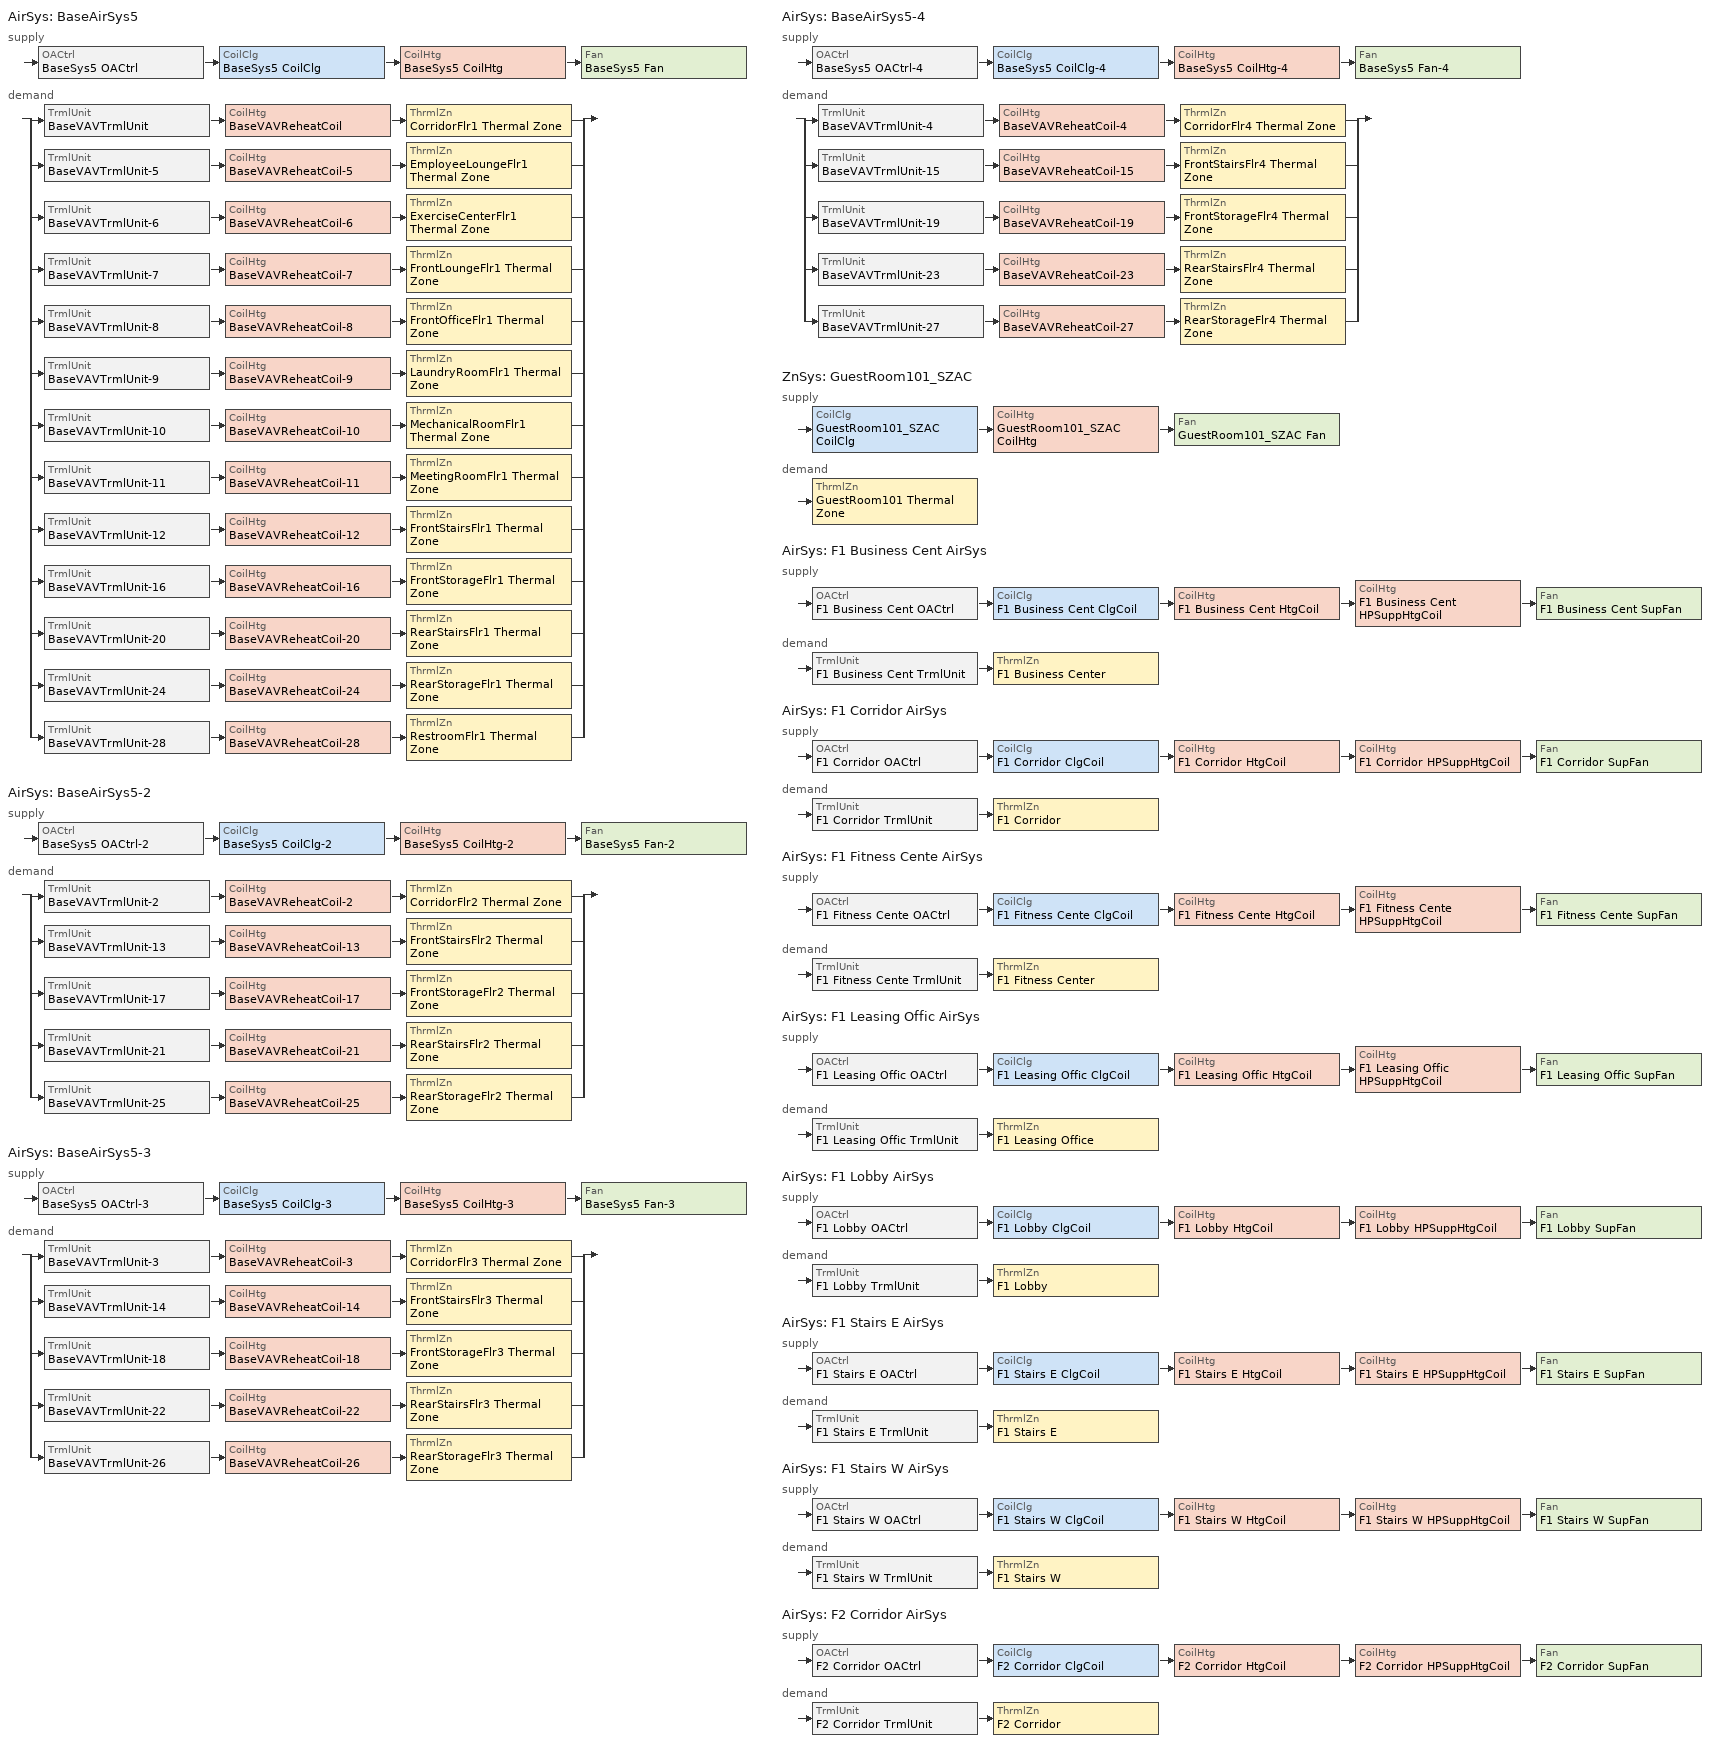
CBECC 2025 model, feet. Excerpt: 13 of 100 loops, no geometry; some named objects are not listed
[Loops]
AirSys 'BaseAirSys5'
 supply: OACtrl 'BaseSys5 OACtrl' > CoilClg 'BaseSys5 CoilClg' > CoilHtg 'BaseSys5 CoilHtg' > Fan 'BaseSys5 Fan'
 demand: split
  | TrmlUnit 'BaseVAVTrmlUnit' > CoilHtg 'BaseVAVReheatCoil' > ThrmlZn 'CorridorFlr1 Thermal Zone'
  | TrmlUnit 'BaseVAVTrmlUnit-5' > CoilHtg 'BaseVAVReheatCoil-5' > ThrmlZn 'EmployeeLoungeFlr1 Thermal Zone'
  | TrmlUnit 'BaseVAVTrmlUnit-6' > CoilHtg 'BaseVAVReheatCoil-6' > ThrmlZn 'ExerciseCenterFlr1 Thermal Zone'
  | TrmlUnit 'BaseVAVTrmlUnit-7' > CoilHtg 'BaseVAVReheatCoil-7' > ThrmlZn 'FrontLoungeFlr1 Thermal Zone'
  | TrmlUnit 'BaseVAVTrmlUnit-8' > CoilHtg 'BaseVAVReheatCoil-8' > ThrmlZn 'FrontOfficeFlr1 Thermal Zone'
  | TrmlUnit 'BaseVAVTrmlUnit-9' > CoilHtg 'BaseVAVReheatCoil-9' > ThrmlZn 'LaundryRoomFlr1 Thermal Zone'
  | TrmlUnit 'BaseVAVTrmlUnit-10' > CoilHtg 'BaseVAVReheatCoil-10' > ThrmlZn 'MechanicalRoomFlr1 Thermal Zone'
  | TrmlUnit 'BaseVAVTrmlUnit-11' > CoilHtg 'BaseVAVReheatCoil-11' > ThrmlZn 'MeetingRoomFlr1 Thermal Zone'
  | TrmlUnit 'BaseVAVTrmlUnit-12' > CoilHtg 'BaseVAVReheatCoil-12' > ThrmlZn 'FrontStairsFlr1 Thermal Zone'
  | TrmlUnit 'BaseVAVTrmlUnit-16' > CoilHtg 'BaseVAVReheatCoil-16' > ThrmlZn 'FrontStorageFlr1 Thermal Zone'
  | TrmlUnit 'BaseVAVTrmlUnit-20' > CoilHtg 'BaseVAVReheatCoil-20' > ThrmlZn 'RearStairsFlr1 Thermal Zone'
  | TrmlUnit 'BaseVAVTrmlUnit-24' > CoilHtg 'BaseVAVReheatCoil-24' > ThrmlZn 'RearStorageFlr1 Thermal Zone'
  | TrmlUnit 'BaseVAVTrmlUnit-28' > CoilHtg 'BaseVAVReheatCoil-28' > ThrmlZn 'RestroomFlr1 Thermal Zone'
AirSys 'BaseAirSys5-2'
 supply: OACtrl 'BaseSys5 OACtrl-2' > CoilClg 'BaseSys5 CoilClg-2' > CoilHtg 'BaseSys5 CoilHtg-2' > Fan 'BaseSys5 Fan-2'
 demand: split
  | TrmlUnit 'BaseVAVTrmlUnit-2' > CoilHtg 'BaseVAVReheatCoil-2' > ThrmlZn 'CorridorFlr2 Thermal Zone'
  | TrmlUnit 'BaseVAVTrmlUnit-13' > CoilHtg 'BaseVAVReheatCoil-13' > ThrmlZn 'FrontStairsFlr2 Thermal Zone'
  | TrmlUnit 'BaseVAVTrmlUnit-17' > CoilHtg 'BaseVAVReheatCoil-17' > ThrmlZn 'FrontStorageFlr2 Thermal Zone'
  | TrmlUnit 'BaseVAVTrmlUnit-21' > CoilHtg 'BaseVAVReheatCoil-21' > ThrmlZn 'RearStairsFlr2 Thermal Zone'
  | TrmlUnit 'BaseVAVTrmlUnit-25' > CoilHtg 'BaseVAVReheatCoil-25' > ThrmlZn 'RearStorageFlr2 Thermal Zone'
AirSys 'BaseAirSys5-3'
 supply: OACtrl 'BaseSys5 OACtrl-3' > CoilClg 'BaseSys5 CoilClg-3' > CoilHtg 'BaseSys5 CoilHtg-3' > Fan 'BaseSys5 Fan-3'
 demand: split
  | TrmlUnit 'BaseVAVTrmlUnit-3' > CoilHtg 'BaseVAVReheatCoil-3' > ThrmlZn 'CorridorFlr3 Thermal Zone'
  | TrmlUnit 'BaseVAVTrmlUnit-14' > CoilHtg 'BaseVAVReheatCoil-14' > ThrmlZn 'FrontStairsFlr3 Thermal Zone'
  | TrmlUnit 'BaseVAVTrmlUnit-18' > CoilHtg 'BaseVAVReheatCoil-18' > ThrmlZn 'FrontStorageFlr3 Thermal Zone'
  | TrmlUnit 'BaseVAVTrmlUnit-22' > CoilHtg 'BaseVAVReheatCoil-22' > ThrmlZn 'RearStairsFlr3 Thermal Zone'
  | TrmlUnit 'BaseVAVTrmlUnit-26' > CoilHtg 'BaseVAVReheatCoil-26' > ThrmlZn 'RearStorageFlr3 Thermal Zone'
AirSys 'BaseAirSys5-4'
 supply: OACtrl 'BaseSys5 OACtrl-4' > CoilClg 'BaseSys5 CoilClg-4' > CoilHtg 'BaseSys5 CoilHtg-4' > Fan 'BaseSys5 Fan-4'
 demand: split
  | TrmlUnit 'BaseVAVTrmlUnit-4' > CoilHtg 'BaseVAVReheatCoil-4' > ThrmlZn 'CorridorFlr4 Thermal Zone'
  | TrmlUnit 'BaseVAVTrmlUnit-15' > CoilHtg 'BaseVAVReheatCoil-15' > ThrmlZn 'FrontStairsFlr4 Thermal Zone'
  | TrmlUnit 'BaseVAVTrmlUnit-19' > CoilHtg 'BaseVAVReheatCoil-19' > ThrmlZn 'FrontStorageFlr4 Thermal Zone'
  | TrmlUnit 'BaseVAVTrmlUnit-23' > CoilHtg 'BaseVAVReheatCoil-23' > ThrmlZn 'RearStairsFlr4 Thermal Zone'
  | TrmlUnit 'BaseVAVTrmlUnit-27' > CoilHtg 'BaseVAVReheatCoil-27' > ThrmlZn 'RearStorageFlr4 Thermal Zone'
ZnSys 'GuestRoom101_SZAC'
 supply: CoilClg 'GuestRoom101_SZAC CoilClg' > CoilHtg 'GuestRoom101_SZAC CoilHtg' > Fan 'GuestRoom101_SZAC Fan'
 demand: ThrmlZn 'GuestRoom101 Thermal Zone'
AirSys 'F1 Business Cent AirSys'
 supply: OACtrl 'F1 Business Cent OACtrl' > CoilClg 'F1 Business Cent ClgCoil' > CoilHtg 'F1 Business Cent HtgCoil' > CoilHtg 'F1 Business Cent HPSuppHtgCoil' > Fan 'F1 Business Cent SupFan'
 demand: TrmlUnit 'F1 Business Cent TrmlUnit' > ThrmlZn 'F1 Business Center'
AirSys 'F1 Corridor AirSys'
 supply: OACtrl 'F1 Corridor OACtrl' > CoilClg 'F1 Corridor ClgCoil' > CoilHtg 'F1 Corridor HtgCoil' > CoilHtg 'F1 Corridor HPSuppHtgCoil' > Fan 'F1 Corridor SupFan'
 demand: TrmlUnit 'F1 Corridor TrmlUnit' > ThrmlZn 'F1 Corridor'
AirSys 'F1 Fitness Cente AirSys'
 supply: OACtrl 'F1 Fitness Cente OACtrl' > CoilClg 'F1 Fitness Cente ClgCoil' > CoilHtg 'F1 Fitness Cente HtgCoil' > CoilHtg 'F1 Fitness Cente HPSuppHtgCoil' > Fan 'F1 Fitness Cente SupFan'
 demand: TrmlUnit 'F1 Fitness Cente TrmlUnit' > ThrmlZn 'F1 Fitness Center'
AirSys 'F1 Leasing Offic AirSys'
 supply: OACtrl 'F1 Leasing Offic OACtrl' > CoilClg 'F1 Leasing Offic ClgCoil' > CoilHtg 'F1 Leasing Offic HtgCoil' > CoilHtg 'F1 Leasing Offic HPSuppHtgCoil' > Fan 'F1 Leasing Offic SupFan'
 demand: TrmlUnit 'F1 Leasing Offic TrmlUnit' > ThrmlZn 'F1 Leasing Office'
AirSys 'F1 Lobby AirSys'
 supply: OACtrl 'F1 Lobby OACtrl' > CoilClg 'F1 Lobby ClgCoil' > CoilHtg 'F1 Lobby HtgCoil' > CoilHtg 'F1 Lobby HPSuppHtgCoil' > Fan 'F1 Lobby SupFan'
 demand: TrmlUnit 'F1 Lobby TrmlUnit' > ThrmlZn 'F1 Lobby'
AirSys 'F1 Stairs E AirSys'
 supply: OACtrl 'F1 Stairs E OACtrl' > CoilClg 'F1 Stairs E ClgCoil' > CoilHtg 'F1 Stairs E HtgCoil' > CoilHtg 'F1 Stairs E HPSuppHtgCoil' > Fan 'F1 Stairs E SupFan'
 demand: TrmlUnit 'F1 Stairs E TrmlUnit' > ThrmlZn 'F1 Stairs E'
AirSys 'F1 Stairs W AirSys'
 supply: OACtrl 'F1 Stairs W OACtrl' > CoilClg 'F1 Stairs W ClgCoil' > CoilHtg 'F1 Stairs W HtgCoil' > CoilHtg 'F1 Stairs W HPSuppHtgCoil' > Fan 'F1 Stairs W SupFan'
 demand: TrmlUnit 'F1 Stairs W TrmlUnit' > ThrmlZn 'F1 Stairs W'
AirSys 'F2 Corridor AirSys'
 supply: OACtrl 'F2 Corridor OACtrl' > CoilClg 'F2 Corridor ClgCoil' > CoilHtg 'F2 Corridor HtgCoil' > CoilHtg 'F2 Corridor HPSuppHtgCoil' > Fan 'F2 Corridor SupFan'
 demand: TrmlUnit 'F2 Corridor TrmlUnit' > ThrmlZn 'F2 Corridor'
[ResIntWall] Status=New; Construction=Int Wall Cons; IsPartySurface=1; OtherSideModeled=1
Name | Area | Outside
F4 Stairs E To F4 Res Zn S Court 2-Bed Int Wall Back; F4 Stairs W To F4 Res Zn S Court 2-Bed Int Wall Back | 180 | F4 Res Zn S Court 2-Bed
F4 Stairs E To F4 Corridor Int Wall Right; F4 Stairs W To F4 Corridor Int Wall Left | 100 | F4 Corridor
F4 Stairs W To F4 Res Zn E Court Int Wall Front | 180 | F4 Res Zn E Court
F5 Res Zn E Court to F5 Res Zn SE Court Int Wall Front | 240 | F5 Res Zn SE Court
F5 Res Zn E Court to F5 Corridor Int Wall Left; F5 Res Zn W Court to F5 Corridor Int Wall Right | 600 | F5 Corridor
F5 Res Zn E Court to F5 Corridor Int Wall Back; F5 Res Zn SE Court to F5 Corridor Int Wall Back; F5 Res Zn SW Court to F5 Corridor Int Wall Back; F5 Res Zn W Court to F5 Corridor Int Wall Back | 60 | F5 Corridor
F5 Res Zn E Perim to F5 Res Zn SE Perim Int Wall Front | 300 | F5 Res Zn SE Perim
F5 Res Zn E Perim to F5 Corridor Int Wall Left; F5 Res Zn S Court 2-Bed to F5 Corridor Int Wall Back | 720 | F5 Corridor
F5 Res Zn E Perim to F5 Res Zn NE Perim Int Wall Back; F5 Res Zn N Perim to F5 Res Zn NE Perim Int Wall Right | 300 | F5 Res Zn NE Perim
F5 Res Zn N Perim to F5 Corridor Int Wall Front | 1200 | F5 Corridor
F5 Res Zn N Perim to F5 Res Zn NW Perim Int Wall Left | 300 | F5 Res Zn NW Perim
F5 Res Zn NE Perim to F5 Corridor Int Wall Left; F5 Res Zn NW Perim to F5 Corridor Int Wall Right | 170 | F5 Corridor
F5 Res Zn S Court 1-Bed to F5 Res Zn S Court 2-Bed Int Wall Left | 300 | F5 Res Zn S Court 2-Bed
F5 Res Zn S Court 1-Bed to F5 Corridor Int Wall Back | 240 | F5 Corridor
F5 Res Zn S Court 1-Bed to F5 Corridor Int Wall Right | 150 | F5 Corridor
F5 Res Zn S Court 2-Bed to F5 Corridor Int Wall Left | 450 | F5 Corridor
F5 Res Zn S Court 2-Bed to F5 Corridor Int Wall Right | 300 | F5 Corridor
F5 Res Zn SE Court to F5 Res Zn SW Perim Int Wall Left | 180 | F5 Res Zn SW Perim
F5 Res Zn SW Court to F5 Res Zn SE Perim Int Wall Right | 180 | F5 Res Zn SE Perim
F5 Res Zn SE Perim to F5 Corridor Int Wall Left; F5 Res Zn SW Perim to F5 Corridor Int Wall Right | 180 | F5 Corridor
F5 Res Zn W Court to F5 Res Zn SW Court Int Wall Front | 240 | F5 Res Zn SW Court
[ResIntFlr] Status=New; Construction=Interior Floor Cons; OtherSideModeled=1
Name | Area | FloorZ | IsPartySurface | Outside
F4 Stairs E To F3 Stairs E Int Floor | 180 | 30.7 | 0 | F3 Stairs E
F4 Stairs W To F3 Stairs W Int Floor | 180 | 30.7 | 0 | F3 Stairs W
F5 Res Zn E Court To F4 Res Zn E Court Int Floor | 1440 | 40.7 | 1 | F4 Res Zn E Court
F5 Res Zn E Perim To F4 Res Zn E Perim Int Floor | 2160 | 40.7 | 1 | F4 Res Zn E Perim
F5 Res Zn N Perim To F4 Res Zn N Perim Int Floor | 3600 | 40.7 | 1 | F4 Res Zn N Perim
F5 Res Zn NE Perim To F4 Res Zn NE Perim Int Floor | 1410 | 40.7 | 1 | F4 Res Zn NE Perim
F5 Res Zn NW Perim To F4 Res Zn NW Perim Int Floor | 1410 | 40.7 | 1 | F4 Res Zn NW Perim
F5 Res Zn S Court 1-Bed To F4 Res Zn S Court 1-Bed Int Floor | 720 | 40.7 | 1 | F4 Res Zn S Court 1-Bed
F5 Res Zn S Court 2-Bed To F4 Res Zn S Court 2-Bed Int Floor | 2160 | 40.7 | 1 | F4 Res Zn S Court 2-Bed
F5 Res Zn SE Court To F4 Res Zn SE Court Int Floor | 540 | 40.7 | 1 | F4 Res Zn SE Court
F5 Res Zn SW Court To F4 Res Zn SW Court Int Floor | 540 | 40.7 | 1 | F4 Res Zn SW Court
F5 Res Zn SE Perim To F4 Res Zn SE Perim Int Floor | 1080 | 40.7 | 1 | F4 Res Zn SE Perim
F5 Res Zn SW Perim To F4 Res Zn SW Perim Int Floor | 1080 | 40.7 | 1 | F4 Res Zn SW Perim
F5 Res Zn W Court To F4 Res Zn W Court Int Floor | 1440 | 40.7 | 1 | F4 Res Zn W Court
F5 Res Zn W Perim To F4 Res Zn W Perim Int Floor | 2160 | 40.7 | 1 | F4 Res Zn W Perim
[ResOtherZn]
F4 Stairs W: Type=Conditioned; SpcFunc=Stairwell; VentSpcFunc=Residential - Common corridors; ozHVACSystem=F4 Stairs W AirSys; Area=180; CeilingHeight=9; FloorHeight=10; WinHeadHeight=6.7; Bottom=30.7; NumStories=1; DryerFuel=Electricity; AirFlowMeter=Four
[ResExtWall] Status=New; Construction=Res Exterior Wall Cons; Tilt=90
Name | Orientation | OrientationValue | Area
F4 Stairs W Ext Wall Right | Right | 270 | 100
F5 Res Zn E Court Ext Wall Right | Right | 270 | 600
F5 Res Zn E Perim Ext Wall Right | Right | 270 | 720
F5 Res Zn N Perim Ext Wall Back | Back | 180 | 1200
F5 Res Zn NE Perim Ext Wall Back; F5 Res Zn NW Perim Ext Wall Back | Back | 180 | 300
F5 Res Zn NE Perim Ext Wall Right | Right | 270 | 470
F5 Res Zn NW Perim Ext Wall Left | Left | 90 | 470
F5 Res Zn S Court 1-Bed Ext Wall Front; F5 Res Zn S Court 2-Bed Ext Wall Front | Front | 0 | 240
F5 Res Zn SE Court Ext Wall Front; F5 Res Zn SW Court Ext Wall Front; F5 Res Zn SE Perim Ext Wall Front; F5 Res Zn SW Perim Ext Wall Front | Front | 0 | 300
F5 Res Zn SE Court Ext Wall Right | Right | 270 | 180
F5 Res Zn SW Court Ext Wall Left | Left | 90 | 180
F5 Res Zn SE Perim Ext Wall Right | Right | 270 | 360
F5 Res Zn SW Perim Ext Wall Left | Left | 90 | 360
F5 Res Zn W Court Ext Wall Left | Left | 90 | 600
F5 Res Zn W Perim Ext Wall Left | Left | 90 | 720
[ResZnGrp]
ResZn Group F5
[ResZn] Type=Conditioned; Status=New; HVACSysStatus=New; DHWSys1Status=New; DHWSys2Status=New; DHWSys2Verified=0; CeilingHeight=9; FloorHeight=10; WinHeadHeight=6.7; Bottom=40.7; NumStories=1; AirFlowMeter=Five
Name | FloorArea
F5 Res Zn E Court; F5 Res Zn W Court | 1440
F5 Res Zn E Perim; F5 Res Zn S Court 2-Bed; F5 Res Zn W Perim | 2160
F5 Res Zn N Perim | 3600
F5 Res Zn NE Perim; F5 Res Zn NW Perim | 1410
F5 Res Zn S Court 1-Bed | 720
F5 Res Zn SE Court; F5 Res Zn SW Court | 540
F5 Res Zn SE Perim; F5 Res Zn SW Perim | 1080
[ResWin] Status=New; WinType=Operable; SpecMethod=Window Dimensions (required for fins/overhangs); Height=5; Width=3; exHeight=5; exWidth=3; exNFRCUfactor=0.46; exNFRCSHGC=0.22; exUfactorSHGCSource=NFRC; exExteriorShade=Insect Screen (default); ModelFinsOverhang=0; OverhangDepth=0; OverhangDistUp=0; OverhangExL=0; OverhangExR=0; OverhangFlap=0; exOverhangDepth=0; exOverhangDistUp=0; exOverhangExL=0; exOverhangExR=0; exOverhangFlap=0; LeftFinBotUp=0; exLeftFinDepth=0; exLeftFinTopUp=0; exLeftFinDistL=0; exLeftFinBotUp=0; RightFinBotUp=0; exRightFinDepth=0; exRightFinTopUp=0; exRightFinDistR=0; exRightFinBotUp=0
Name | Multiplier | exMultiplier | LeftFinDepth | LeftFinTopUp | LeftFinDistL | RightFinDepth | RightFinTopUp | RightFinDistR
F5 Res Zn E Court Win Right Court | 13.725 | 9.63 | 120 | 3.3 | 19.412 | 0 | 0 | 0
F5 Res Zn E Perim Win Right Perim; F5 Res Zn W Perim Win Left Perim | 14.118 | 9.63 | 0 | 0 | 0 | 0 | 0 | 0
F5 Res Zn N Perim Win Back Perim | 23.529 | 27.34 | 0 | 0 | 0 | 0 | 0 | 0
F5 Res Zn NE Perim Win Back Perim; F5 Res Zn NW Perim Win Back Perim; F5 Res Zn SE Court Win Front Perim; F5 Res Zn SW Court Win Front Perim; F5 Res Zn SE Perim Win Front Perim; F5 Res Zn SW Perim Win Front Perim | 5.882 | 27.34 | 0 | 0 | 0 | 0 | 0 | 0
F5 Res Zn NE Perim Win Right Perim; F5 Res Zn NW Perim Win Left Perim | 9.216 | 9.63 | 0 | 0 | 0 | 0 | 0 | 0
F5 Res Zn S Court 1-Bed Win Front Court | 4.706 | 27.34 | 88 | 3.3 | 16.941 | 88 | 3.3 | 28.941
F5 Res Zn S Court 2-Bed Win Front Court E | 2.353 | 27.34 | 88 | 3.3 | 50.471 | 88 | 3.3 | 2.471
F5 Res Zn S Court 2-Bed Win Front Court W | 2.353 | 27.34 | 88 | 3.3 | 2.471 | 88 | 3.3 | 50.471
F5 Res Zn SE Court Win Right Court | 3.529 | 9.63 | 120 | 3.3 | 73.706 | 0 | 0 | 0
F5 Res Zn SW Court Win Left Court | 3.529 | 9.63 | 0 | 0 | 0 | 120 | 3.3 | 73.706
F5 Res Zn SE Perim Win Right Perim; F5 Res Zn SW Perim Win Left Perim | 7.059 | 9.63 | 0 | 0 | 0 | 0 | 0 | 0
F5 Res Zn W Court Win Left Court | 13.725 | 9.63 | 0 | 0 | 0 | 120 | 3.3 | 19.412
[DwellUnit]
Name | DwellUnitTypeRef | Count | CondFlrArea | WasherZoneRef | DryerZoneRef
F5 1-Bed E Court | 1-Bed Type | 2 | 720 | F5 Res Zn E Court | F5 Res Zn E Court
F5 2-Bed E Perim | 2-Bed Type | 2 | 1080 | F5 Res Zn E Perim | F5 Res Zn E Perim
F5 1-Bed N Perim | 1-Bed Type | 5 | 720 | F5 Res Zn N Perim | F5 Res Zn N Perim
F5 3-Bed NE Perim | 3-Bed Type | 1 | 1410 | F5 Res Zn NE Perim | F5 Res Zn NE Perim
F5 3-Bed NW Perim | 3-Bed Type | 1 | 1410 | F5 Res Zn NW Perim | F5 Res Zn NW Perim
F5 1-Bed S Court | 1-Bed Type | 1 | 720 | F5 Res Zn S Court 1-Bed | F5 Res Zn S Court 1-Bed
F5 2-Bed S Court | 2-Bed Type | 2 | 1080 | F5 Res Zn S Court 2-Bed | F5 Res Zn S Court 2-Bed
F5 Studio SE Court | Studio Type | 1 | 540 | F5 Res Zn SE Court | F5 Res Zn SE Court
F5 Studio SW Court | Studio Type | 1 | 540 | F5 Res Zn SW Court | F5 Res Zn SW Court
F5 2-Bed SE Perim | 2-Bed Type | 1 | 1080 | F5 Res Zn SE Perim | F5 Res Zn SE Perim
F5 2-Bed SW Perim | 2-Bed Type | 1 | 1080 | F5 Res Zn SW Perim | F5 Res Zn SW Perim
F5 1-Bed W Court | 1-Bed Type | 2 | 720 | F5 Res Zn W Court | F5 Res Zn W Court
F5 2-Bed W Perim | 2-Bed Type | 2 | 1080 | F5 Res Zn W Perim | F5 Res Zn W Perim
[ResCathedralCeiling] RoofRise=1; Orientation=Front; Construction=Cathedral Ceiling; RoofSolReflect=0.63; RoofEmiss=0.75
Name | Area
F5 Res Zn E Court Cathedral Ceiling; F5 Res Zn W Court Cathedral Ceiling | 1440
F5 Res Zn E Perim Cathedral Ceiling; F5 Res Zn S Court 2-Bed Cathedral Ceiling | 2160
F5 Res Zn N Perim Cathedral Ceiling | 3600
F5 Res Zn NE Perim Cathedral Ceiling; F5 Res Zn NW Perim Cathedral Ceiling | 1410
F5 Res Zn S Court 1-Bed Cathedral Ceiling | 720
F5 Res Zn SE Court Cathedral Ceiling; F5 Res Zn SW Court Cathedral Ceiling | 540
F5 Res Zn SE Perim Cathedral Ceiling; F5 Res Zn SW Perim Cathedral Ceiling | 1080
[AirSys]
Name | Type | CtrlSysType | ReheatCtrlMthd | OptStart | ClRstSupHi | SubType | EffMetric | ResHVACAutoSizing | CtrlZnRef
BaseAirSys5 | PVAV | DDCToZone | DualMaximum | 1 | 60
BaseAirSys5-2; BaseAirSys5-3; BaseAirSys5-4 | PVAV | DDCToZone | DualMaximum | 1
F1 Business Cent AirSys | SZHP |  |  | 0 |  | Split1Phase | SEER2/EER2/HSPF2 | 1 | F1 Business Center
F1 Corridor AirSys | SZHP |  |  | 0 |  | Split1Phase | SEER2/EER2/HSPF2 | 1 | F1 Corridor
F1 Fitness Cente AirSys | SZHP |  |  | 0 |  | Split1Phase | SEER2/EER2/HSPF2 | 1 | F1 Fitness Center
F1 Leasing Offic AirSys | SZHP |  |  | 0 |  | Split1Phase | SEER2/EER2/HSPF2 | 1 | F1 Leasing Office
F1 Lobby AirSys | SZHP |  |  | 0 |  | Split1Phase | SEER2/EER2/HSPF2 | 1 | F1 Lobby
F1 Stairs E AirSys | SZHP |  |  | 0 |  | Split1Phase | SEER2/EER2/HSPF2 | 1 | F1 Stairs E
F1 Stairs W AirSys | SZHP |  |  | 0 |  | Split1Phase | SEER2/EER2/HSPF2 | 1 | F1 Stairs W
F2 Corridor AirSys | SZHP |  |  | 0 |  | Split1Phase | SEER2/EER2/HSPF2 | 1 | F2 Corridor
[AirSeg]
Name | Sys | Type
BaseSys5 SupAirSeg | BaseAirSys5 | Supply
BaseSys5 RetAirSeg | BaseAirSys5
BaseSys5 SupAirSeg-2; BaseSys5 RetAirSeg-2 | BaseAirSys5-2
BaseSys5 SupAirSeg-3 | BaseAirSys5-3 | Supply
BaseSys5 RetAirSeg-3 | BaseAirSys5-3 | Return
BaseSys5 SupAirSeg-4 | BaseAirSys5-4 | Supply
BaseSys5 RetAirSeg-4 | BaseAirSys5-4 | Return
F1 Business Cent SupAirSeg | F1 Business Cent AirSys | Supply
F1 Business Cent RetAirSeg | F1 Business Cent AirSys | Return
F1 Corridor SupAirSeg | F1 Corridor AirSys | Supply
F1 Corridor RetAirSeg | F1 Corridor AirSys | Return
F1 Fitness Cente SupAirSeg | F1 Fitness Cente AirSys | Supply
F1 Fitness Cente RetAirSeg | F1 Fitness Cente AirSys | Return
F1 Leasing Offic SupAirSeg | F1 Leasing Offic AirSys | Supply
F1 Leasing Offic RetAirSeg | F1 Leasing Offic AirSys | Return
F1 Lobby SupAirSeg | F1 Lobby AirSys | Supply
F1 Lobby RetAirSeg | F1 Lobby AirSys | Return
F1 Stairs E SupAirSeg | F1 Stairs E AirSys | Supply
F1 Stairs E RetAirSeg | F1 Stairs E AirSys | Return
F1 Stairs W SupAirSeg | F1 Stairs W AirSys | Supply
F1 Stairs W RetAirSeg | F1 Stairs W AirSys | Return
F2 Corridor SupAirSeg | F2 Corridor AirSys | Supply
F2 Corridor RetAirSeg | F2 Corridor AirSys | Return
[CoilClg] Type=DirectExpansion
Name | Sys | FuelSrc | NumClgStages | DXSEER | CapTotNetRtd
BaseSys5 CoilClg | BaseAirSys5 | Electric | 2
BaseSys5 CoilClg-2 | BaseAirSys5-2 | Electric | 2
BaseSys5 CoilClg-3 | BaseAirSys5-3 | Electric | 2
BaseSys5 CoilClg-4 | BaseAirSys5-4 | Electric | 2
GuestRoom101_SZAC CoilClg | GuestRoom101_SZAC
F1 Business Cent ClgCoil | F1 Business Cent AirSys |  |  | 14
F1 Corridor ClgCoil | F1 Corridor AirSys |  |  | 14
F1 Fitness Cente ClgCoil | F1 Fitness Cente AirSys |  |  | 14
F1 Leasing Offic ClgCoil | F1 Leasing Offic AirSys |  |  | 14
F1 Lobby ClgCoil | F1 Lobby AirSys |  |  | 14
F1 Stairs E ClgCoil | F1 Stairs E AirSys |  |  | 14
F1 Stairs W ClgCoil | F1 Stairs W AirSys |  |  | 14
F2 Corridor ClgCoil | F2 Corridor AirSys |  |  | 14 | 36000
[CoilHtg]
Name | Sys | Type | FluidSegInRef | FluidSegOutRef | HtPumpHSPF | HtPumpSuppCoilHtgRef
BaseSys5 CoilHtg; BaseVAVReheatCoil; BaseVAVReheatCoil-5; BaseVAVReheatCoil-6; BaseVAVReheatCoil-7; BaseVAVReheatCoil-8; BaseVAVReheatCoil-9; BaseVAVReheatCoil-10; BaseVAVReheatCoil-11; BaseVAVReheatCoil-12; BaseVAVReheatCoil-16; BaseVAVReheatCoil-20; BaseVAVReheatCoil-24; BaseVAVReheatCoil-28 | BaseAirSys5 | HotWater | BaseHWPrimSupSeg | BaseHWPrimRetSeg
BaseSys5 CoilHtg-2; BaseVAVReheatCoil-2; BaseVAVReheatCoil-13; BaseVAVReheatCoil-17; BaseVAVReheatCoil-21; BaseVAVReheatCoil-25 | BaseAirSys5-2 | HotWater | BaseHWPrimSupSeg | BaseHWPrimRetSeg
BaseSys5 CoilHtg-3; BaseVAVReheatCoil-3; BaseVAVReheatCoil-14; BaseVAVReheatCoil-18; BaseVAVReheatCoil-22; BaseVAVReheatCoil-26 | BaseAirSys5-3 | HotWater | BaseHWPrimSupSeg | BaseHWPrimRetSeg
BaseSys5 CoilHtg-4; BaseVAVReheatCoil-4; BaseVAVReheatCoil-15; BaseVAVReheatCoil-19; BaseVAVReheatCoil-23; BaseVAVReheatCoil-27 | BaseAirSys5-4 | HotWater | BaseHWPrimSupSeg | BaseHWPrimRetSeg
GuestRoom101_SZAC CoilHtg | GuestRoom101_SZAC | Furnace
F1 Business Cent HtgCoil | F1 Business Cent AirSys | HeatPump |  |  | 8.2 | F1 Business Cent HPSuppHtgCoil
F1 Business Cent HPSuppHtgCoil | F1 Business Cent AirSys | Resistance
F1 Corridor HtgCoil | F1 Corridor AirSys | HeatPump |  |  | 8.2 | F1 Corridor HPSuppHtgCoil
F1 Corridor HPSuppHtgCoil | F1 Corridor AirSys | Resistance |  |  | 8.2
F1 Fitness Cente HtgCoil | F1 Fitness Cente AirSys | HeatPump |  |  | 8.2 | F1 Fitness Cente HPSuppHtgCoil
F1 Fitness Cente HPSuppHtgCoil | F1 Fitness Cente AirSys | Resistance |  |  | 8.2
F1 Leasing Offic HtgCoil | F1 Leasing Offic AirSys | HeatPump |  |  | 8.2 | F1 Leasing Offic HPSuppHtgCoil
F1 Leasing Offic HPSuppHtgCoil | F1 Leasing Offic AirSys | Resistance |  |  | 8.2
F1 Lobby HtgCoil | F1 Lobby AirSys | HeatPump |  |  | 8.2 | F1 Lobby HPSuppHtgCoil
F1 Lobby HPSuppHtgCoil | F1 Lobby AirSys | Resistance |  |  | 8.2
F1 Stairs E HtgCoil | F1 Stairs E AirSys | HeatPump |  |  | 8.2 | F1 Stairs E HPSuppHtgCoil
F1 Stairs E HPSuppHtgCoil | F1 Stairs E AirSys | Resistance |  |  | 8.2
F1 Stairs W HtgCoil | F1 Stairs W AirSys | HeatPump |  |  | 8.2 | F1 Stairs W HPSuppHtgCoil
F1 Stairs W HPSuppHtgCoil | F1 Stairs W AirSys | Resistance |  |  | 8.2
F2 Corridor HtgCoil | F2 Corridor AirSys | HeatPump |  |  | 8.2 | F2 Corridor HPSuppHtgCoil
F2 Corridor HPSuppHtgCoil | F2 Corridor AirSys | Resistance |  |  | 8.2
[Fan]
Name | Sys | CtrlMthd
BaseSys5 Fan | BaseAirSys5 | VariableSpeedDrive
BaseSys5 Fan-2 | BaseAirSys5-2 | VariableSpeedDrive
BaseSys5 Fan-3 | BaseAirSys5-3 | VariableSpeedDrive
BaseSys5 Fan-4 | BaseAirSys5-4 | VariableSpeedDrive
GuestRoom101_SZAC Fan | GuestRoom101_SZAC | ConstantVolume
F1 Business Cent SupFan | F1 Business Cent AirSys
F1 Corridor SupFan | F1 Corridor AirSys
F1 Fitness Cente SupFan | F1 Fitness Cente AirSys
F1 Leasing Offic SupFan | F1 Leasing Offic AirSys
F1 Lobby SupFan | F1 Lobby AirSys
F1 Stairs E SupFan | F1 Stairs E AirSys
F1 Stairs W SupFan | F1 Stairs W AirSys
F2 Corridor SupFan | F2 Corridor AirSys
[TrmlUnit]
Name | Sys | Type | ZnServedRef | PriAirSegRef
BaseVAVTrmlUnit | BaseAirSys5 | VAVReheatBox | CorridorFlr1 Thermal Zone | BaseSys5 SupAirSeg
BaseVAVTrmlUnit-5 | BaseAirSys5 | VAVReheatBox | EmployeeLoungeFlr1 Thermal Zone | BaseSys5 SupAirSeg
BaseVAVTrmlUnit-6 | BaseAirSys5 | VAVReheatBox | ExerciseCenterFlr1 Thermal Zone | BaseSys5 SupAirSeg
BaseVAVTrmlUnit-7 | BaseAirSys5 | VAVReheatBox | FrontLoungeFlr1 Thermal Zone | BaseSys5 SupAirSeg
BaseVAVTrmlUnit-8 | BaseAirSys5 | VAVReheatBox | FrontOfficeFlr1 Thermal Zone | BaseSys5 SupAirSeg
BaseVAVTrmlUnit-9 | BaseAirSys5 | VAVReheatBox | LaundryRoomFlr1 Thermal Zone | BaseSys5 SupAirSeg
BaseVAVTrmlUnit-10 | BaseAirSys5 | VAVReheatBox | MechanicalRoomFlr1 Thermal Zone | BaseSys5 SupAirSeg
BaseVAVTrmlUnit-11 | BaseAirSys5 | VAVReheatBox | MeetingRoomFlr1 Thermal Zone | BaseSys5 SupAirSeg
BaseVAVTrmlUnit-12 | BaseAirSys5 | VAVReheatBox | FrontStairsFlr1 Thermal Zone | BaseSys5 SupAirSeg
BaseVAVTrmlUnit-16 | BaseAirSys5 | VAVReheatBox | FrontStorageFlr1 Thermal Zone | BaseSys5 SupAirSeg
BaseVAVTrmlUnit-20 | BaseAirSys5 | VAVReheatBox | RearStairsFlr1 Thermal Zone | BaseSys5 SupAirSeg
BaseVAVTrmlUnit-24 | BaseAirSys5 | VAVReheatBox | RearStorageFlr1 Thermal Zone | BaseSys5 SupAirSeg
BaseVAVTrmlUnit-28 | BaseAirSys5 | VAVReheatBox | RestroomFlr1 Thermal Zone | BaseSys5 SupAirSeg
BaseVAVTrmlUnit-2 | BaseAirSys5-2 | VAVReheatBox | CorridorFlr2 Thermal Zone | BaseSys5 SupAirSeg-2
BaseVAVTrmlUnit-13 | BaseAirSys5-2 | VAVReheatBox | FrontStairsFlr2 Thermal Zone | BaseSys5 SupAirSeg-2
BaseVAVTrmlUnit-17 | BaseAirSys5-2 | VAVReheatBox | FrontStorageFlr2 Thermal Zone | BaseSys5 SupAirSeg-2
BaseVAVTrmlUnit-21 | BaseAirSys5-2 | VAVReheatBox | RearStairsFlr2 Thermal Zone | BaseSys5 SupAirSeg-2
BaseVAVTrmlUnit-25 | BaseAirSys5-2 | VAVReheatBox | RearStorageFlr2 Thermal Zone | BaseSys5 SupAirSeg-2
BaseVAVTrmlUnit-3 | BaseAirSys5-3 | VAVReheatBox | CorridorFlr3 Thermal Zone | BaseSys5 SupAirSeg-3
BaseVAVTrmlUnit-14 | BaseAirSys5-3 | VAVReheatBox | FrontStairsFlr3 Thermal Zone | BaseSys5 SupAirSeg-3
BaseVAVTrmlUnit-18 | BaseAirSys5-3 | VAVReheatBox | FrontStorageFlr3 Thermal Zone | BaseSys5 SupAirSeg-3
BaseVAVTrmlUnit-22 | BaseAirSys5-3 | VAVReheatBox | RearStairsFlr3 Thermal Zone | BaseSys5 SupAirSeg-3
BaseVAVTrmlUnit-26 | BaseAirSys5-3 | VAVReheatBox | RearStorageFlr3 Thermal Zone | BaseSys5 SupAirSeg-3
BaseVAVTrmlUnit-4 | BaseAirSys5-4 | VAVReheatBox | CorridorFlr4 Thermal Zone | BaseSys5 SupAirSeg-4
BaseVAVTrmlUnit-15 | BaseAirSys5-4 | VAVReheatBox | FrontStairsFlr4 Thermal Zone | BaseSys5 SupAirSeg-4
BaseVAVTrmlUnit-19 | BaseAirSys5-4 | VAVReheatBox | FrontStorageFlr4 Thermal Zone | BaseSys5 SupAirSeg-4
BaseVAVTrmlUnit-23 | BaseAirSys5-4 | VAVReheatBox | RearStairsFlr4 Thermal Zone | BaseSys5 SupAirSeg-4
BaseVAVTrmlUnit-27 | BaseAirSys5-4 | VAVReheatBox | RearStorageFlr4 Thermal Zone | BaseSys5 SupAirSeg-4
F1 Business Cent TrmlUnit | F1 Business Cent AirSys | Uncontrolled | F1 Business Center
F1 Corridor TrmlUnit | F1 Corridor AirSys | Uncontrolled | F1 Corridor
F1 Fitness Cente TrmlUnit | F1 Fitness Cente AirSys | Uncontrolled | F1 Fitness Center
F1 Leasing Offic TrmlUnit | F1 Leasing Offic AirSys | Uncontrolled | F1 Leasing Office
F1 Lobby TrmlUnit | F1 Lobby AirSys | Uncontrolled | F1 Lobby
F1 Stairs E TrmlUnit | F1 Stairs E AirSys | Uncontrolled | F1 Stairs E
F1 Stairs W TrmlUnit | F1 Stairs W AirSys | Uncontrolled | F1 Stairs W
F2 Corridor TrmlUnit | F2 Corridor AirSys | Uncontrolled | F2 Corridor
[OACtrl]
Name | Sys | EconoCtrlMthd | EconoIntegration | EconoHiTempLockout | AirSegSupRef | AirSegRetRef
BaseSys5 OACtrl | BaseAirSys5 | FixedDryBulb | Integrated | 75 | BaseSys5 SupAirSeg | BaseSys5 RetAirSeg
BaseSys5 OACtrl-2 | BaseAirSys5-2 |  |  |  | BaseSys5 SupAirSeg-2 | BaseSys5 RetAirSeg-2
BaseSys5 OACtrl-3 | BaseAirSys5-3 |  |  |  | BaseSys5 SupAirSeg-3 | BaseSys5 RetAirSeg-3
BaseSys5 OACtrl-4 | BaseAirSys5-4 | FixedDryBulb | Integrated | 75 | BaseSys5 SupAirSeg-4 | BaseSys5 RetAirSeg-4
F1 Business Cent OACtrl | F1 Business Cent AirSys | NoEconomizer |  |  | F1 Business Cent SupAirSeg | F1 Business Cent RetAirSeg
F1 Corridor OACtrl | F1 Corridor AirSys | NoEconomizer |  |  | F1 Corridor SupAirSeg | F1 Corridor RetAirSeg
F1 Fitness Cente OACtrl | F1 Fitness Cente AirSys | NoEconomizer |  |  | F1 Fitness Cente SupAirSeg | F1 Fitness Cente RetAirSeg
F1 Leasing Offic OACtrl | F1 Leasing Offic AirSys | NoEconomizer |  |  | F1 Leasing Offic SupAirSeg | F1 Leasing Offic RetAirSeg
F1 Lobby OACtrl | F1 Lobby AirSys | NoEconomizer |  |  | F1 Lobby SupAirSeg | F1 Lobby RetAirSeg
F1 Stairs E OACtrl | F1 Stairs E AirSys | NoEconomizer |  |  | F1 Stairs E SupAirSeg | F1 Stairs E RetAirSeg
F1 Stairs W OACtrl | F1 Stairs W AirSys | NoEconomizer |  |  | F1 Stairs W SupAirSeg | F1 Stairs W RetAirSeg
F2 Corridor OACtrl | F2 Corridor AirSys | NoEconomizer |  |  | F2 Corridor SupAirSeg | F2 Corridor RetAirSeg
[ZnSys]
GuestRoom101_SZAC: Type=SZAC; SubType=Split1Phase; FanCtrl=Cycling
[PVArray]
T24 PVArray: DCSysSize=299.1
[Batt]
T24 Batt: MaxCap=279.4; Ctrl=Time of Use
[ResConsAssm]
Name | CanAssignTo | Type | RoofingLayer | RoofDeckLayer | InsideFinishLayer | FloorSurfaceLayer | FloorDeckLayer | CavityLayer | FrameLayer | SheathInsulLayerRVal | WallExtFinishLayer | OtherSideFinishLayer | RadiantBarrier | RaisedHeelTruss | RaisedHeelTrussHeight | RoofingType | MassLayer | MassThickness | FurringInsulLayerRVal | FurringInsul2LayerRVal | Furring2Layer
Res Exterior Wall Cons | Exterior Walls | Wood Framed Wall | Light Roof (Asphalt Shingle) | Wood Siding/sheathing/decking | Gypsum Board | Carpeted | Wood Siding/sheathing/decking | R 21 | 2x6 @ 16 in. O.C. | 4 | Synthetic Stucco | Gypsum Board | 0 | 0 | 3.5 | all others
Int Wall Cons | Interior Walls | Wood Framed Wall | Light Roof (Asphalt Shingle) | Wood Siding/sheathing/decking | Gypsum Board | Carpeted | Wood Siding/sheathing/decking |  | 2x6 @ 16 in. O.C. |  |  | Gypsum Board | 0 | 0 | 3.5 | all others
Interior Floor Cons | Interior Floors | Wood Framed Floor | Light Roof (Asphalt Shingle) | Wood Siding/sheathing/decking | Gypsum Board | Carpeted | Wood Siding/sheathing/decking |  | 2x12 @ 16 in. O.C. | 0.29 |  | Gypsum Board | 0 | 0 | 3.5 | all others
Below Grade Wall Cons | Underground Walls | Concrete / ICF / Brick | Light Roof (Asphalt Shingle) | Wood Siding/sheathing/decking |  | Carpeted | Wood Siding/sheathing/decking |  |  |  |  | Gypsum Board | 0 | 0 | 3.5 | all others | Concrete | 10 in.
Interior Mass Floor above Garage | Interior Floors | Concrete / ICF / Brick | Light Roof (Asphalt Shingle) | Wood Siding/sheathing/decking | Gypsum Board | Hardwood | Wood Siding/sheathing/decking |  | 2x12 @ 16 in. O.C. |  |  | Gypsum Board | 0 | 0 | 3.5 | all others | Concrete | 6 in. | 4
NonRes Exterior Wall Cons | Exterior Walls | Concrete / ICF / Brick | Light Roof (Asphalt Shingle) | Wood Siding/sheathing/decking | Gypsum Board | Carpeted | Wood Siding/sheathing/decking |  |  | 1.8 |  | Gypsum Board | 0 | 0 | 3.5 | all others | Concrete | 6 in. |  | 13 | 3.5 in. Wood
Cathedral Ceiling | Cathedral Ceilings |  | 5 PSF (Normal Gravel) |  |  |  |  | R 38 | 2x12 @ 24 in. O.C.
Interior Wall adjacent Unconditioned | Interior Walls | Wood Framed Wall | Light Roof (Asphalt Shingle) | Wood Siding/sheathing/decking | Gypsum Board | Carpeted | Wood Siding/sheathing/decking | R 11 | 2x4 @ 16 in. O.C. |  |  | Gypsum Board | 0 | 0 | 3.5 | all others
Interior Framed Floor above Unconditioned | Interior Floors | Wood Framed Floor | Light Roof (Asphalt Shingle) | Wood Siding/sheathing/decking | Gypsum Board | Carpeted | Wood Siding/sheathing/decking | R 19 in 5-1/2 in. cavity (R-18) | 2x6 @ 16 in. O.C. |  |  | Gypsum Board | 0 | 0 | 3.5 | all others
[ResMat]
Name | Density | SpecHeat | Conductivity | ConductivityCT | RValPerInch | Thickness | ConductivityQII
SoftWood | 35 | 0.39 | 0.08167 | 0.0012 | 1.0204
Steel | 489 | 0.12 | 26.2 |  | 0.00318
SIPSskin | 41 | 0.45 | 0.06127 | 0.0012 | 1.36 | 0.4375
Ceiling Insul | 1.5 | 0.2 |  | 0.00418
Other Insul | 1.5 | 0.2 |  | 0.0032537
Gypsum Board | 40 | 0.27 | 0.09167 | 0.0001217 | 0.9091 | 0.5
Insul-R4-D1.5-SH0.35-C0.02083 | 1.5 | 0.35 | 0.0208325 | 0.00175 |  | 1 | 0.0208325
Synthetic Stucco | 58 | 0.2 | 0.2 |  | 0.5333 | 0.375
Carpet | 12.3 | 0.34 | 0.02 |  | 4.1667 | 0.5
Wood layer | 41 | 0.45 | 0.06127 | 0.0012 | 1.36 | 0.5
5 PSF Roof | 120 | 0.2 | 1 |  | 0.0833 | 0.5
TileGap | 0.075 | 0.24 | 0.07353 |  | 1.1333 | 0.75
10 PSF Roof | 120 | 0.2 | 1 |  | 0.0833 | 1
VertWallCavity | 0.075 | 0.24 | 0.314 | 0.00397 | 1.1333 | 3.5
3 Coat Stucco | 116 | 0.2 | 0.4167 |  | 0.2686 | 0.875
Ins-R21-D1.5-SH0.2-C0.02183 | 1.5 | 0.2 | 0.0218254 | 0.0032537 |  |  | 0.0218254
Ins-R9.1-D1.5-SH0.2-C0.03205 | 1.5 | 0.2 | 0.0320513 | 0.00418 |  |  | 0.0320513
Ins-R13-D1.5-SH0.2-C0.02244 | 1.5 | 0.2 | 0.0224376 | 0.0032537 |  |  | 0.0224376
FrameGap | 0 | 0 | 200 |  | 0.000417
Ins-R18-D1.5-SH0.2-C0.0162 | 1.5 | 0.2 | 0.0162037 | 0.0032537 |  |  | 0.0162037
Ins-R18-D1.5-SH0.2-C0.02546 | 1.5 | 0.2 | 0.025463 | 0.0032537 |  |  | 0.025463
Concrete | 144 | 0.2 | 1 |  | 0.0833
Ins-R9-D1.5-SH0.2-C0.00926 | 1.5 | 0.2 | 0.00925926 | 0.0032537 |  |  | 0.00925926
Insul-R3-D1.5-SH0.35-C0.02778 | 1.5 | 0.35 | 0.0277767 | 0.00175 |  | 1 | 0.0277767
Insul-R2-D1.5-SH0.35-C0.04167 | 1.5 | 0.35 | 0.041665 | 0.00175 |  | 1 | 0.041665
Insul-R1-D1.5-SH0.35-C0.08333 | 1.5 | 0.35 | 0.08333 | 0.00175 |  | 1 | 0.08333
Insul-R1.8-D1.5-SH0.35-C0.04629 | 1.5 | 0.35 | 0.0462944 | 0.00175 |  | 1 | 0.0462944
Ins-R12-D1.5-SH0.2-C0.00694 | 1.5 | 0.2 | 0.00694444 | 0.0032537 |  |  | 0.00694444
Ins-R11-D1.5-SH0.2-C0.00758 | 1.5 | 0.2 | 0.00757576 | 0.0032537 |  |  | 0.00757576
Ins-R11.2-D1.5-SH0.2-C0.00744 | 1.5 | 0.2 | 0.00744048 | 0.0032537 |  |  | 0.00744048
Ins-R10.5-D1.5-SH0.2-C0.00794 | 1.5 | 0.2 | 0.00793651 | 0.0032537 |  |  | 0.00793651
Ins-R10.3-D1.5-SH0.2-C0.00809 | 1.5 | 0.2 | 0.00809061 | 0.0032537 |  |  | 0.00809061
Ins-R9.8-D1.5-SH0.2-C0.0085 | 1.5 | 0.2 | 0.0085034 | 0.0032537 |  |  | 0.0085034
Ins-R38-D1.5-SH0.2-C0.01206 | 1.5 | 0.2 | 0.0120614 | 0.0032537 |  |  | 0.0120614
Insul-R4.3-D1.5-SH0.35-C0.01938 | 1.5 | 0.35 | 0.0193791 | 0.00175 |  | 1 | 0.0193791
Insul-R4.4-D1.5-SH0.35-C0.01894 | 1.5 | 0.35 | 0.0189386 | 0.00175 |  | 1 | 0.0189386
Insul-R4.5-D1.5-SH0.35-C0.01852 | 1.5 | 0.35 | 0.0185178 | 0.00175 |  | 1 | 0.0185178
Insul-R4.6-D1.5-SH0.35-C0.01812 | 1.5 | 0.35 | 0.0181152 | 0.00175 |  | 1 | 0.0181152
Ins-R38-D1.5-SH0.2-C0.00768 | 1.5 | 0.2 | 0.00767544 | 0.0032537 |  |  | 0.00767544
Ins-R9.2-D1.5-SH0.2-C0.00906 | 1.5 | 0.2 | 0.00905797 | 0.0032537 |  |  | 0.00905797
Ins-R9.6-D1.5-SH0.2-C0.00868 | 1.5 | 0.2 | 0.00868056 | 0.0032537 |  |  | 0.00868056
Ins-R9.5-D1.5-SH0.2-C0.00877 | 1.5 | 0.2 | 0.00877193 | 0.0032537 |  |  | 0.00877193
Ins-R1-D1.5-SH0.2-C0.9375 | 1.5 | 0.2 | 0.9375 | 0.0032537 |  |  | 0.9375
Insul-R0.1-D1.5-SH0.35-C0.8333 | 1.5 | 0.35 | 0.8333 | 0.00175 |  | 1 | 0.8333
Insul-R0.2-D1.5-SH0.35-C0.41665 | 1.5 | 0.35 | 0.41665 | 0.00175 |  | 1 | 0.41665
Insul-R0.3-D1.5-SH0.35-C0.27777 | 1.5 | 0.35 | 0.277767 | 0.00175 |  | 1 | 0.277767
Insul-R0.29-D1.5-SH0.35-C0.28734 | 1.5 | 0.35 | 0.287345 | 0.00175 |  | 1 | 0.287345
Ins-R11-D1.5-SH0.2-C0.04167 | 1.5 | 0.2 | 0.0416667 | 0.0032537 |  |  | 0.0416667
Ins-R10-D1.5-SH0.2-C0.04583 | 1.5 | 0.2 | 0.0458333 | 0.0032537 |  |  | 0.0458333
Insul-R10.5-D1.5-SH0.35-C0.00794 | 1.5 | 0.35 | 0.00793619 | 0.00175 |  | 1 | 0.00793619
Insul-R11-D1.5-SH0.35-C0.00758 | 1.5 | 0.35 | 0.00757545 | 0.00175 |  | 1 | 0.00757545
Insul-R8-D1.5-SH0.35-C0.01042 | 1.5 | 0.35 | 0.0104163 | 0.00175 |  | 1 | 0.0104163
Insul-R7-D1.5-SH0.35-C0.0119 | 1.5 | 0.35 | 0.0119043 | 0.00175 |  | 1 | 0.0119043
Insul-R6-D1.5-SH0.35-C0.01389 | 1.5 | 0.35 | 0.0138883 | 0.00175 |  | 1 | 0.0138883
Insul-R6.1-D1.5-SH0.35-C0.01366 | 1.5 | 0.35 | 0.0136607 | 0.00175 |  | 1 | 0.0136607
Ins-R1.7-D1.5-SH0.2-C0.04817 | 1.5 | 0.2 | 0.0481696 | 0.0032537 |  |  | 0.0481696
Light Roof | 120 | 0.2 | 1 |  | 0.0833 | 0.2
Ins-R37-D1.5-SH0.2-C0.00788 | 1.5 | 0.2 | 0.00788288 | 0.00418 |  |  | 0.00788288
Ins-R37-D1.5-SH0.2-C0.02534 | 1.5 | 0.2 | 0.0253378 | 0.00418 |  |  | 0.0253378
Insul-R5-D1.5-SH0.35-C0.01667 | 1.5 | 0.35 | 0.016666 | 0.00175 |  | 1 | 0.016666
Ins-R11-D1.5-SH0.2-C0.02652 | 1.5 | 0.2 | 0.0265152 | 0.0032537 |  |  | 0.0265152
Ins-R4-D1.5-SH0.2-C0.02083 | 1.5 | 0.2 | 0.0208333 | 0.0032537 |  |  | 0.0208333
Ins-R8-D1.5-SH0.2-C0.01042 | 1.5 | 0.2 | 0.0104167 | 0.0032537 |  |  | 0.0104167
Ins-R3.2-D1.5-SH0.2-C0.02604 | 1.5 | 0.2 | 0.0260417 | 0.0032537 |  |  | 0.0260417
Ins-R3-D1.5-SH0.2-C0.02778 | 1.5 | 0.2 | 0.0277778 | 0.0032537 |  |  | 0.0277778
Ins-R3.6-D1.5-SH0.2-C0.02315 | 1.5 | 0.2 | 0.0231481 | 0.0032537 |  |  | 0.0231481
Ins-R3.4-D1.5-SH0.2-C0.02451 | 1.5 | 0.2 | 0.0245098 | 0.0032537 |  |  | 0.0245098
Ins-R3.3-D1.5-SH0.2-C0.02525 | 1.5 | 0.2 | 0.0252525 | 0.0032537 |  |  | 0.0252525
Ins-R4.5-D1.5-SH0.2-C0.01852 | 1.5 | 0.2 | 0.0185185 | 0.0032537 |  |  | 0.0185185
Hardwood | 45 | 0.3 | 0.0916 |  | 0.91 | 0.75
Ins-R4.1-D1.5-SH0.2-C0.02033 | 1.5 | 0.2 | 0.0203252 | 0.0032537 |  |  | 0.0203252
Ins-R7.8-D1.5-SH0.2-C0.01068 | 1.5 | 0.2 | 0.0106838 | 0.0032537 |  |  | 0.0106838
Ins-R7.7-D1.5-SH0.2-C0.01082 | 1.5 | 0.2 | 0.0108225 | 0.0032537 |  |  | 0.0108225
Ins-R21-D1.5-SH0.2-C0.02183 74 | 1.5 | 0.2 | 0.0218254 | 0.0032537 |  |  | 0.0311791
Ins-R37-D1.5-SH0.2-C0.02534 76 | 1.5 | 0.2 | 0.0253378 | 0.00418 |  |  | 0.0361969
Ins-R11-D1.5-SH0.2-C0.02652 77 | 1.5 | 0.2 | 0.0265152 | 0.0032537 |  |  | 0.0378788
Ins-R18-D1.5-SH0.2-C0.05208 | 1.5 | 0.2 | 0.0520833 | 0.0032537 |  |  | 0.0744048
Ins-R18-D1.5-SH0.2-C0.02546 79 | 1.5 | 0.2 | 0.025463 | 0.0032537 |  |  | 0.0363757
FloorTile | 68.8 | 0.2 | 0.9 |  | 0.0926 | 0.5
FloorVinyl | 24 | 0.2 | 0.2 |  | 0.417 | 0.13
Ins-R38-D1.5-SH0.2-C0.02467 | 1.5 | 0.2 | 0.0246711 | 0.00418 |  |  | 0.0352444
Ins-R38-D1.5-SH0.2-C0.02467 83 | 1.5 | 0.2 | 0.0246711 | 0.00418 |  |  | 0.0246711
[ResHtgSys]
Heating Component - Res: Type=CntrlFurnace - Fuel-fired central furnace; AutoSize=1
[ResClgSys]
Cooling Component - Res: Type=SplitAirCond - Split air conditioning system; EffMetric=SEER2/EER2; ACCharge=Verified; RefrigerantType=R410A; AutoSize=1; UseEERinAnalysis=1; IsZonal=0
[ResHtPumpSys]
Heat Pump System - Res: Type=SplitHeatPump - Ducted central split heat pump; AutoSize=1; BackupOption=Electric Resistance; VCHPDucts=Unducted; HtgSizingFactor=1.2; HtgAuxSizingFactor=1.2; HERSHtPumpRef=Heat Pump System - Res-hers-htpump
[ResDistSys]
Air Distribution System - Res: Type=Ducts located entirely in conditioned space; Status=New; DefaultSystem=1; HasBypassDuct=0; HERSCheck=Air Distribution System - Res-hers-dist; IsLessThanFortyFt=0
[ResFanSys] DefaultSystem=0; WperCFMCool=0.45
Name | HERSCheck
HVAC Fan - Heat Pump | HVAC Fan - Heat Pump-hers-fan
HVAC Fan - Furnace
[ResIAQFan] SetPerfByHVIInterp=0
Name | IAQCFM | WperCFMIAQ | IAQFanType | IncludesRecov | SensRecovEff | AdjSensRecovEff
1-Bed IAQ Fan | 36.6 | 0.6 | Balanced | 1 | 67 | 72
2-Bed IAQ Fan | 54.9 | 0.6 | Balanced | 1 | 67 | 72
3-Bed IAQ Fan | 72.3 | 0.6 | Balanced | 1 | 67 | 72
Studio IAQ Fan | 31.2 | 0.6 | Balanced | 1 | 67 | 72
F1 Mech Rm IAQ Fan | 57.6 | 0.186 | Exhaust | 0
[ResDHWSys]
DHW Gas: SystemType=Standard; CentralRecircType=Central with Recirculation; CentralDHWType=Other; UseMaxDurNumHtrs=0; CHPWHIntegPkgType=Residential (NEEA rated) Product; CHPWHLoopTankConfig=None (return to Primary); CHPWHLoopTankType=Electric Resistance; DHWHeater[1]=Gas; HeaterMult[1]=3; HeaterMult[2]=0; HeaterMult[3]=0; RecircPumpPwr=22; LoopPipeInsulThk[1]=1.5; RecircPipeLoc[1]=Conditioned; BranchLossModel=Attached to Hot Water Draws; TotShowersServed=1; TotBathsServed=1; SolFracType=Annual; SolFracAnn=0.35; DemRespControl=Basic; HERSCheck=DHW Gas-hers-dhw
DHW Heat Pump: SystemType=Standard; CentralRecircType=Central with Recirculation; CentralDHWType=HPWH; UseMaxDurNumHtrs=0; CHPWHIntegPkgType=Residential (NEEA rated) Product; CHPWHLoopTankConfig=Series (Swing); CHPWHLoopTankType=Electric Resistance; HeaterMult[1]=1; LoopPipeInsulThk[1]=1.5; RecircPipeLoc[1]=Conditioned; TotShowersServed=1; TotBathsServed=1; SolFracType=Annual; SolFracAnn=0; DemRespControl=Basic; HERSCheck=DHW Heat Pump-hers-dhw; CHPWHSysDescrip=Single Pass Primary; CHPWHCompType=generic (20kW cap @ 40F); CHPWHAutosize=0; CHPWHNumComp=6; CHPWHTotTankVol=750; CHPWHTankCount=1; CHPWHTankRVal=16; CHPWHTankLoc=Zone; CHPWHTankZone=F1 Mech Rm; CHPWHSrcAirLoc=Outside; CHPWHLoopTankCompCnt=1; CHPWHLoopTankVol=80; CHPWHLoopTankTankCnt=1; CHPWHLoopTankRVal=16; CHPWHLoopTankLoc=Zone; CHPWHLoopTankZone=F1 Mech Rm; LoopHeater=LoopTank2
DHW Electric: SystemType=Standard; CentralRecircType=Central, no Recirculation; CentralDHWType=Other; UseMaxDurNumHtrs=0; CHPWHIntegPkgType=Residential (NEEA rated) Product; CHPWHLoopTankConfig=None (return to Primary); CHPWHLoopTankType=Electric Resistance; DHWHeater[1]=Electric; HeaterMult[1]=1; LoopPipeInsulThk[1]=1.5; RecircPipeLoc[1]=Conditioned; TotShowersServed=1; TotBathsServed=1; DemRespControl=Basic; HERSCheck=DHW Electric-hers-dhw
DHW Heat Pump Indiv: CHPWHLoopTankConfig=Series (Swing); DHWHeater[1]=Heat Pump
GuestRm DHW Sys: CentralRecircType=Central with Recirculation; CHPWHLoopTankConfig=Series (Swing); DHWHeater[1]=GuestRm WaterHeater; RecircPumpPwr=4; DHWSolarSysRef=DHW Solar System 1
[ResWtrHtr]
Name | HeaterElementType | TankType | HPWHCategory | EnergyFactor | IntInsulRVal | ExtInsulRVal | AmbientCond | HasElecMiniTank | ElecMiniTankPower | HPWHBrand | HPWHModel | TankOutside | ASHPTSrcOutside | TankVolume | RatedFlow | RecovEff
Gas | Gas | Commercial Packaged Boiler | Residential (NEEA rated) Product | 0.8 | 12 | 0 | Unconditioned | 0 | 0
Heat Pump | Heat Pump | Small Storage | Residential (NEEA rated) Product | 0.59 | 0 | 0 | Unconditioned | 0 | 0 | SANCO2 | GS3-45HPA-US & SAN-83SSAQA (83 gal) | 1 | 1
Electric | Electric Resistance | Consumer Instantaneous (UEF) | Non-UEF Rated (existing only) | 0.92 | 0 | 0 | Unconditioned | 0 | 0 |  |  |  |  | 0 | 2
GuestRm WaterHeater | Gas | Commercial Instantaneous (TE) |  |  |  |  |  |  |  |  |  |  |  | 50 |  | 70
[ResLpTankHtr]
LoopTank2: whEF=0.97; whResHtPwr=20000; whVol=300; TankOutside=0; TankZone=F1 Mech Rm
[DHWSolSys]
DHW Solar System 1: Manufacturer=SunEarth, Inc.; Brand=Empire; Model=EC-40-1.5; Count=12; Azimuth=180; Tilt=40
